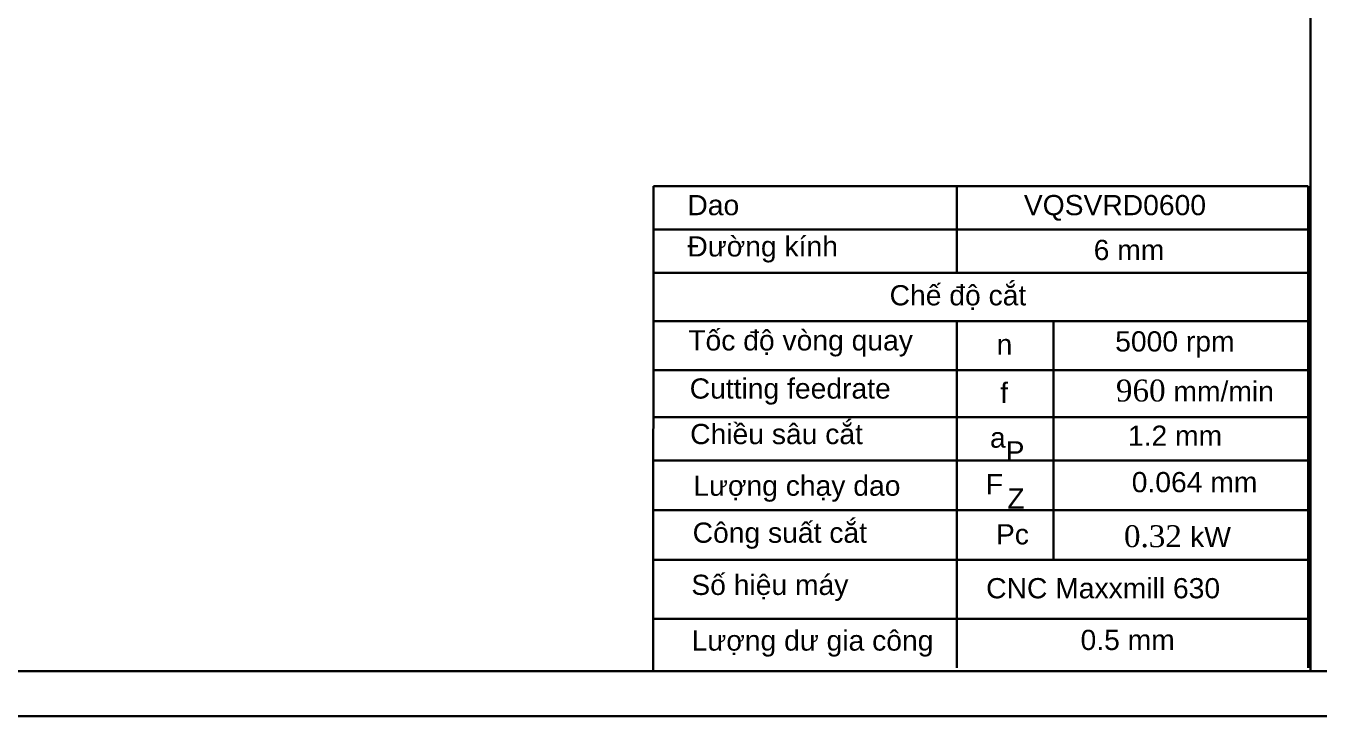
# Model space of a CAD drawing. Header units: inches. Extents: x 12 to 2456, y 1 to 1260.
# Drawn here: x 1870.4 to 2158.1, y 1 to 154.7 of the extents above; entities that cross this region are included whole.
import ezdxf

# ---------------------------------------------------------------- set-up
doc = ezdxf.new("R2010")
doc.units = ezdxf.units.IN
doc.header["$MEASUREMENT"] = 0
doc.layers.add('Duong _dam', color=7, linetype='Continuous', lineweight=30)
doc.styles.add('Annotative', font='arial.ttf')
doc.styles.get("Standard").update_dxf_attribs({"font": 'arial.ttf'})

msp = doc.modelspace()

# ---------------------------------------------------------------- linework, layer by layer
at = {"layer": 'Duong _dam', "color": 0}
for p, q in [((2156.25, 832), (2156.25, 11)), ((2446, 11), (1287, 11)), ((2456, 1), (1267, 1))]:
    msp.add_line(p, q, dxfattribs=at)
for points in [[(2010.054, 118.98), (2010.025, 11), (2156.25, 11)], [(2010.054, 118.98), (2155.693, 118.98)], [(2077.546, 118.98), (2077.546, 99.676)], [(2155.693, 118.98), (2155.693, 11.75)], [(2155.693, 118.98), (2155.693, 11.75)], [(2156.25, 118.23), (2156.25, 11)], [(2010.054, 109.328), (2155.693, 109.328)], [(2010.054, 99.676), (2155.693, 99.676)], [(2010.054, 88.966), (2155.693, 88.966)], [(2077.546, 88.966), (2077.546, 35.795)], [(2099.051, 88.966), (2099.051, 35.795)], [(2010.054, 78.044), (2155.693, 78.044)], [(2010.054, 67.545), (2155.693, 67.545)], [(2010.054, 57.893), (2155.693, 57.893)], [(2010.054, 46.887), (2155.693, 46.887)], [(2010.054, 35.795), (2155.693, 35.795)], [(2077.546, 35.795), (2077.546, 11.75)], [(2010.054, 22.672), (2155.693, 22.672)]]:
    msp.add_lwpolyline(points, dxfattribs=at)

# ---------------------------------------------------------------- texts
at = {"layer": 'Duong _dam', "color": 0, "char_height": 4.5, "attachment_point": 1}
for s, insert in [('Dao', (2017.6, 117.029)), ('Đường kính', (2017.6, 107.842)), ('6 mm', (2107.983, 107.047)), ('Chế độ cắt', (2062.586, 96.955)), ('Tốc độ vòng quay', (2017.799, 86.917)), ('5000 rpm', (2112.767, 86.685)), ('{\\fArial|b0|i0|c0;n}', (2086.393, 86.008)), ('Cutting feedrate', (2018.113, 76.199)), ('f', (2087.198, 75.255)), ('{\\fTimes New Roman|b0|i0|c0|p18;\\H1.08333x;960} mm/min', (2112.936, 75.932)), ('Chiều sâu cắt', (2018.218, 66.064)), ('{\\fArial|b0|i0|c0;a}', (2084.912, 65.264)), ('1.2 mm', (2115.603, 65.688)), ('{\\fArial|b0|i0|c0;P}', (2088.383, 62.198)), ('Lượng chạy dao', (2018.917, 54.57)), ('F', (2083.98, 54.893)), ('0.064 mm', (2116.45, 55.358)), ('Z', (2088.764, 51.699)), ('Pc', (2086.237, 43.741)), ('{\\fTimes New Roman|b0|i0|c0|p18;\\H1.08333x;0.32 }kW', (2114.718, 43.505)), ('Số hiệu máy', (2018.476, 32.484)), ('Lượng dư gia công', (2018.552, 20.093)), ('0.5 mm', (2105.062, 20.222))]:
    msp.add_mtext(s, dxfattribs=dict(at, insert=insert))
at = {"layer": 'Duong _dam', "color": 0, "char_height": 4.5, "attachment_point": 1, "style": 'Annotative'}
for s, insert, width in [('VQSVRD0600', (2092.447, 117.031), 0.6661), ('CNC Maxxmill 630 ', (2084.065, 31.736), 72.42583)]:
    msp.add_mtext(s, dxfattribs=dict(at, insert=insert, width=width))
at = {"layer": 'Duong _dam', "insert": (2018.768, 44.102), "char_height": 4.5, "width": 47.65611, "attachment_point": 1}
msp.add_mtext('Công suất cắt', dxfattribs=at)

doc.saveas('drawing.dxf')
